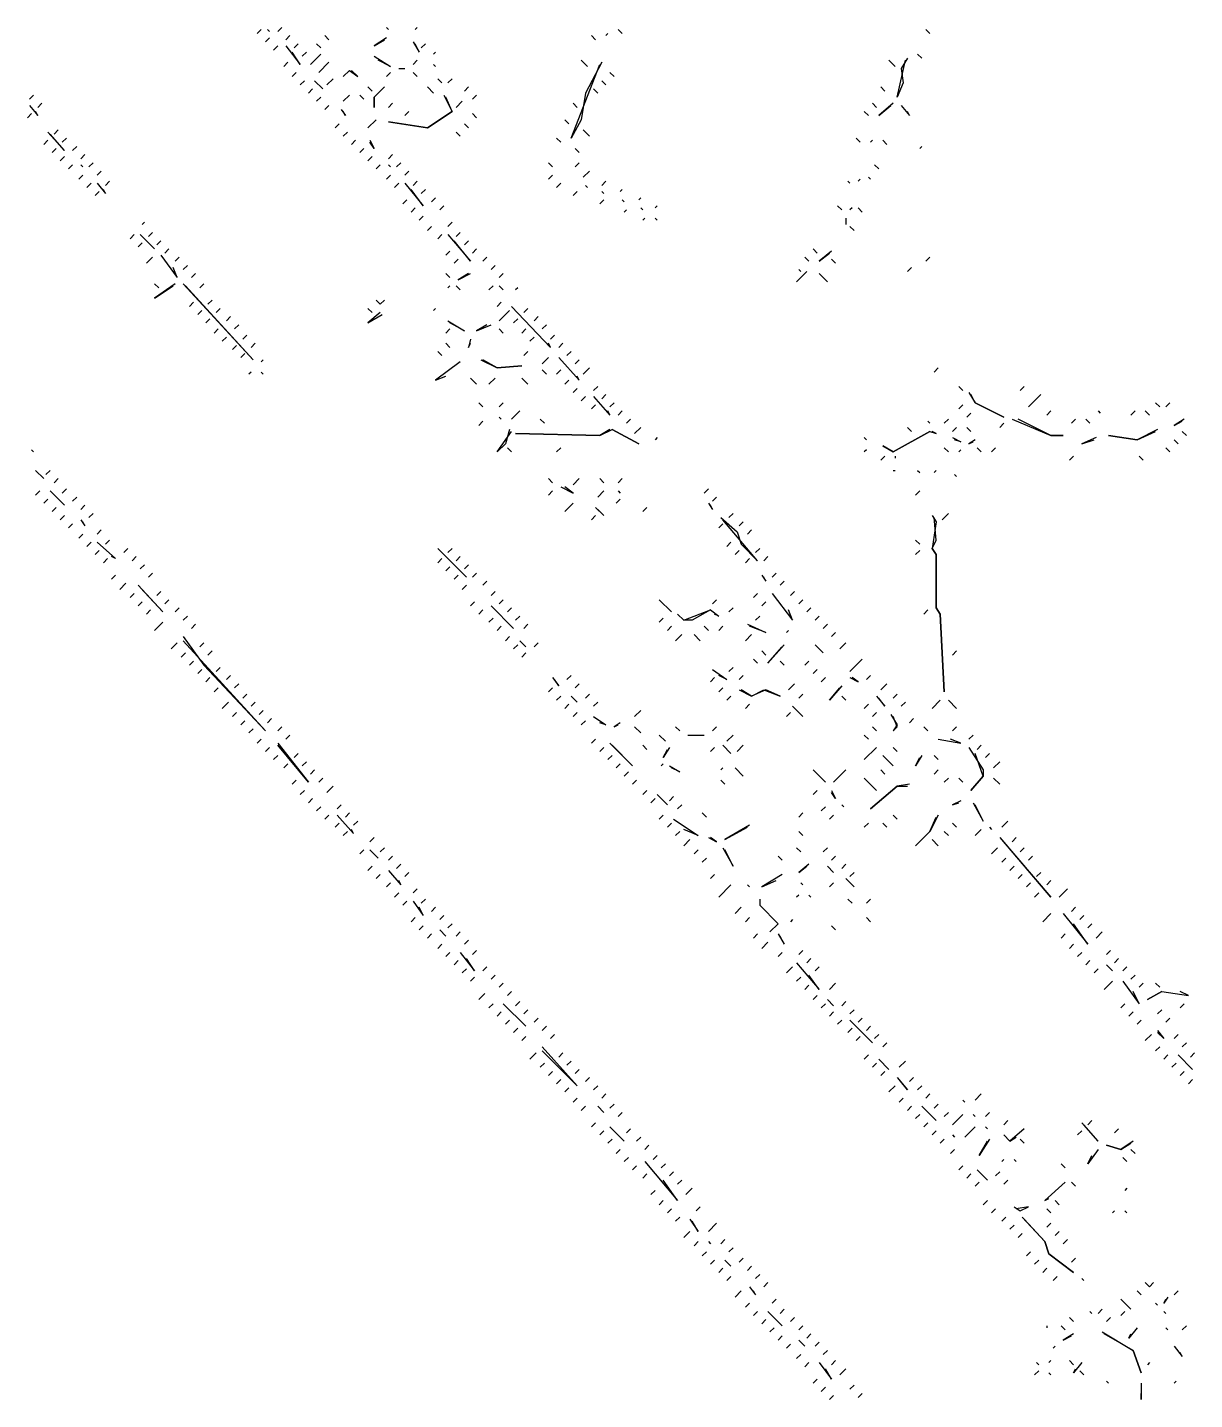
# Model space of a CAD drawing. Extents: x 1 to 2775, y -31 to 2075.
# Drawn here: x 1568.8 to 1663.7, y 915.5 to 1027 of the extents above; entities that cross this region are included whole.
import ezdxf

# ---------------------------------------------------------------- set-up
doc = ezdxf.new("R2010")
doc.units = 0
doc.layers.add('LINEWORK', color=4, linetype='CONTINUOUS')

msp = doc.modelspace()

# ---------------------------------------------------------------- linework, layer by layer
at = {"layer": 'LINEWORK'}
for points in [[(1589.5, 1027), (1589.1667, 1026.6667)], [(1598, 1027), (1598.1667, 1026.8333)], [(1600.5, 1027), (1600.3333, 1026.8333)], [(1587.8333, 1026.8333), (1587.5, 1026.5)], [(1588.5, 1026.1667), (1588.1667, 1025.8333)], [(1588.3333, 1026.8333), (1588.5, 1026.6667)], [(1590.1667, 1026.3333), (1589.8333, 1026)], [(1593, 1026.3333), (1593.3333, 1026)], [(1598, 1026.1667), (1597, 1025.5), (1597.8333, 1026)], [(1600.1667, 1025.8333), (1600.6667, 1025), (1600.3333, 1025.6667)], [(1614.6667, 1026.3333), (1615, 1026)], [(1616, 1026.5), (1615.8333, 1026.3333)], [(1616.8333, 1026.8333), (1617.1667, 1026.5)], [(1641.8333, 1026.8333), (1642.1667, 1026.5)], [(1589.1667, 1025.5), (1588.8333, 1025.1667)], [(1589.8333, 1025.5), (1591, 1024), (1590.3333, 1025)], [(1590.8333, 1025.6667), (1590.5, 1025.3333)], [(1591.5, 1025), (1591.1667, 1024.6667)], [(1592.6667, 1024.8333), (1591.8333, 1024)], [(1592.3333, 1025.6667), (1592.6667, 1025.3333)], [(1601.1667, 1025.6667), (1600.8333, 1025.3333)], [(1602, 1025), (1601.8333, 1024.8333)], [(1641.1667, 1024.8333), (1641.5, 1024.5)], [(1590, 1024.1667), (1589.6667, 1023.8333)], [(1593.3333, 1024.1667), (1592.5, 1023.3333)], [(1597, 1024.6667), (1598.3333, 1023.8333), (1597.3333, 1024.3333)], [(1599, 1023.6667), (1599.5, 1023.6667)], [(1600.5, 1024.3333), (1600.1667, 1024)], [(1601.8333, 1024), (1602, 1023.8333)], [(1615.5, 1024.1667), (1614.1667, 1021.6667), (1613.8333, 1019.5), (1613, 1018), (1615.3333, 1024)], [(1613.8333, 1024.3333), (1614.3333, 1023.8333)], [(1638.8333, 1024.3333), (1639.3333, 1023.8333)], [(1640.3333, 1024.5), (1639.8333, 1023.6667), (1640, 1022.5), (1639.5, 1021.3333), (1640.1667, 1024.3333)], [(1590.6667, 1023.3333), (1590.3333, 1023)], [(1591.3333, 1022.6667), (1591, 1022.3333)], [(1592.1667, 1022.6667), (1592.8333, 1022)], [(1593.6667, 1022.8333), (1593.1667, 1022.3333)], [(1595, 1023.5), (1594.5, 1023), (1595, 1023.5), (1595.6667, 1023), (1595.1667, 1023.5)], [(1598.3333, 1023.3333), (1598, 1023)], [(1600.1667, 1023.3333), (1600.5, 1023)], [(1602.1667, 1022.8333), (1602.5, 1022.5)], [(1603.3333, 1022.8333), (1603, 1022.5)], [(1615.5, 1022.6667), (1615.8333, 1022.3333)], [(1616.1667, 1023.3333), (1616.5, 1023)], [(1569.3333, 1021.5), (1569, 1021.1667)], [(1592, 1022), (1591.6667, 1021.6667)], [(1595, 1021.5), (1594.5, 1021)], [(1595.8333, 1021.5), (1596.1667, 1021.1667)], [(1596.5, 1022.1667), (1596.8333, 1021.8333)], [(1597.8333, 1022.1667), (1597, 1021.3333), (1597, 1020.5), (1597, 1021.3333)], [(1602.6667, 1021.5), (1603.3333, 1020.1667), (1601.3333, 1018.8333), (1598.1667, 1019.3333), (1601.3333, 1018.8333), (1603.3333, 1020.1667), (1602.8333, 1021.3333)], [(1601.3333, 1022.1667), (1601.8333, 1021.6667)], [(1604.6667, 1022.1667), (1604.3333, 1021.8333)], [(1605.3333, 1021.5), (1605, 1021.1667)], [(1614.8333, 1022), (1615.1667, 1021.6667)], [(1638.1667, 1022.1667), (1638.5, 1021.8333)], [(1569, 1020.6667), (1569.6667, 1019.8333), (1569.5, 1020.1667)], [(1570, 1020.8333), (1569.6667, 1020.5)], [(1592.6667, 1021.3333), (1592.3333, 1021)], [(1593.3333, 1020.6667), (1593, 1020.3333)], [(1594.3333, 1020.3333), (1594.6667, 1019.8333), (1594.5, 1020.1667)], [(1598.5, 1020.8333), (1598.1667, 1020.5)], [(1604.1667, 1021), (1603.6667, 1020.5)], [(1613.1667, 1020.8333), (1613.5, 1020.5)], [(1637.5, 1020.8333), (1637.8333, 1020.5)], [(1639.1667, 1020.8333), (1638, 1019.8333), (1639, 1020.6667)], [(1639.8333, 1020.6667), (1640.5, 1019.8333), (1640.3333, 1020.1667)], [(1569.1667, 1020), (1568.8333, 1019.6667)], [(1594.1667, 1019.1667), (1593.8333, 1018.8333)], [(1597.1667, 1019.5), (1596.5, 1018.8333)], [(1599.8333, 1020.1667), (1599.5, 1019.8333)], [(1604.3333, 1019.1667), (1604.6667, 1018.8333)], [(1605, 1020), (1605.3333, 1019.6667)], [(1612.5, 1019.5), (1612.8333, 1019.1667)], [(1636.8333, 1020.1667), (1637.1667, 1019.8333)], [(1570.5, 1018.5), (1571.8333, 1017), (1570.6667, 1018.3333)], [(1571.3333, 1018.6667), (1571, 1018.3333)], [(1572, 1018), (1571.6667, 1017.6667)], [(1594.8333, 1018.5), (1594.5, 1018.1667)], [(1603.6667, 1018.5), (1604, 1018.1667)], [(1611.8333, 1018), (1612.1667, 1017.6667)], [(1614, 1018.6667), (1614.5, 1018.1667)], [(1636.1667, 1018), (1636.5, 1017.6667)], [(1570.5, 1017.8333), (1570.1667, 1017.5)], [(1571.1667, 1017.1667), (1570.8333, 1016.8333)], [(1572.8333, 1017.3333), (1572.5, 1017)], [(1595.5, 1017.8333), (1595.1667, 1017.5)], [(1596.1667, 1017.1667), (1595.8333, 1016.8333)], [(1596.6667, 1017.8333), (1597, 1017.1667), (1596.6667, 1017.6667)], [(1613.3333, 1017.1667), (1613.6667, 1016.8333)], [(1637.5, 1017.8333), (1637.3333, 1017.6667)], [(1638.3333, 1017.8333), (1638.6667, 1017.5)], [(1641.5, 1017.3333), (1641.3333, 1017.1667)], [(1571.8333, 1016.5), (1571.5, 1016.1667)], [(1572.5, 1015.8333), (1572.1667, 1015.5)], [(1573.5, 1016.6667), (1573.1667, 1016.3333)], [(1573.1667, 1015.8333), (1573.3333, 1015.6667)], [(1574.1667, 1016), (1573.8333, 1015.6667)], [(1596.8333, 1016.5), (1596.5, 1016.1667)], [(1597.5, 1015.8333), (1597.1667, 1015.5)], [(1598.5, 1016.6667), (1598.1667, 1016.3333)], [(1598.1667, 1015.8333), (1598.3333, 1015.6667)], [(1599.1667, 1016), (1598.8333, 1015.6667)], [(1611.1667, 1016), (1611.5, 1015.6667)], [(1613.6667, 1016), (1613.3333, 1015.6667)], [(1637.6667, 1015.8333), (1638, 1015.5)], [(1573.3333, 1015), (1573, 1014.6667)], [(1574.8333, 1015.3333), (1574.5, 1015)], [(1598.3333, 1015), (1598, 1014.6667)], [(1599.8333, 1015.3333), (1599.5, 1015)], [(1611.5, 1015), (1611.1667, 1014.6667)], [(1614.5, 1015.3333), (1614, 1014.8333)], [(1636.5, 1014.6667), (1636.3333, 1014.5)], [(1637.1667, 1014.8333), (1637.3333, 1014.6667)], [(1574, 1014.3333), (1573.6667, 1014)], [(1574.6667, 1013.6667), (1574.3333, 1013.3333)], [(1574.5, 1014.3333), (1575.1667, 1013.5), (1575, 1013.8333)], [(1575.5, 1014.5), (1575.1667, 1014.1667)], [(1599, 1014.3333), (1598.6667, 1014)], [(1599.5, 1014.3333), (1601, 1012.5), (1600, 1013.8333)], [(1600.5, 1014.5), (1600.1667, 1014.1667)], [(1601.1667, 1013.8333), (1600.8333, 1013.5)], [(1612.1667, 1014.3333), (1611.8333, 1014)], [(1613.5, 1013.6667), (1613.1667, 1013.3333)], [(1614.1667, 1014.1667), (1614.3333, 1014)], [(1615.8333, 1014.5), (1615.5, 1014.1667)], [(1615.5, 1013.6667), (1615.6667, 1013.5)], [(1617.1667, 1013.8333), (1617, 1013.6667)], [(1635.5, 1014.5), (1635.6667, 1014.3333)], [(1599.6667, 1013), (1599.3333, 1012.6667)], [(1602, 1013.1667), (1601.6667, 1012.8333)], [(1602.6667, 1012.5), (1602.3333, 1012.1667)], [(1615.6667, 1013), (1615.3333, 1012.6667)], [(1617.1667, 1013), (1617.3333, 1012.8333)], [(1618.6667, 1013.1667), (1618.5, 1013)], [(1620, 1012.5), (1619.8333, 1012.3333)], [(1634.6667, 1012.5), (1635, 1012.1667)], [(1600.3333, 1012.3333), (1600, 1012)], [(1601, 1011.6667), (1600.6667, 1011.3333)], [(1617.5, 1012.1667), (1617.3333, 1012)], [(1618.6667, 1012.3333), (1618.8333, 1012.1667)], [(1619, 1011.5), (1618.8333, 1011.3333)], [(1619.8333, 1011.5), (1620, 1011.3333)], [(1635.3333, 1011.5), (1635.3333, 1011)], [(1635.8333, 1012.3333), (1635.6667, 1012.1667)], [(1636.3333, 1012.3333), (1636.6667, 1012)], [(1578.3333, 1011.1667), (1578.1667, 1011)], [(1579, 1010.3333), (1578.6667, 1010)], [(1601.6667, 1010.8333), (1601.3333, 1010.5)], [(1603.3333, 1011.1667), (1603, 1010.8333)], [(1604, 1010.3333), (1603.6667, 1010)], [(1635.6667, 1010.8333), (1636, 1010.5)], [(1577.5, 1010.1667), (1577.1667, 1009.8333)], [(1578.1667, 1009.5), (1577.8333, 1009.1667)], [(1578, 1010.1667), (1579.1667, 1009)], [(1579.6667, 1009.6667), (1579.3333, 1009.3333)], [(1602.5, 1010.1667), (1602.1667, 1009.8333)], [(1603, 1010.1667), (1604.8333, 1008), (1603.5, 1009.6667)], [(1604.6667, 1009.6667), (1604.3333, 1009.3333)], [(1579, 1008.3333), (1578.5, 1007.8333)], [(1579.6667, 1008.5), (1581, 1006.6667), (1580.6667, 1007.5)], [(1580.3333, 1009), (1580, 1008.6667)], [(1581.1667, 1008.3333), (1580.8333, 1008)], [(1603.1667, 1008.8333), (1602.8333, 1008.5)], [(1603.8333, 1008.1667), (1603.5, 1007.8333)], [(1605.3333, 1009), (1605, 1008.6667)], [(1606.1667, 1008.3333), (1605.8333, 1008)], [(1632, 1008.3333), (1632.3333, 1008)], [(1632.6667, 1009), (1633, 1008.6667)], [(1634.1667, 1008.8333), (1633.1667, 1008), (1634, 1008.6667)], [(1634.1667, 1008.1667), (1634.5, 1007.8333)], [(1642.1667, 1008.3333), (1641.8333, 1008)], [(1581.8333, 1007.6667), (1581.5, 1007.3333)], [(1582.5, 1007), (1582.1667, 1006.6667)], [(1602.8333, 1007), (1603.1667, 1006.6667)], [(1604.6667, 1007), (1603.8333, 1006.5), (1604.8333, 1007)], [(1606.8333, 1007.6667), (1606.5, 1007.3333)], [(1607.5, 1007), (1607.1667, 1006.6667)], [(1632.1667, 1007.1667), (1631.3333, 1006.3333)], [(1631.5, 1007.3333), (1631.6667, 1007.1667)], [(1633.1667, 1007), (1633.8333, 1006.3333)], [(1640.6667, 1007.5), (1640.3333, 1007.1667)], [(1580.8333, 1006.1667), (1579.1667, 1005), (1580.6667, 1006)], [(1579.1667, 1006.1667), (1579.5, 1005.8333)], [(1581.5, 1006.1667), (1587.1667, 1000), (1581.6667, 1006)], [(1583.1667, 1006.1667), (1582.8333, 1005.8333)], [(1603.1667, 1006), (1603, 1005.8333)], [(1603.6667, 1006), (1604, 1005.6667)], [(1606.6667, 1006), (1606.3333, 1005.6667)], [(1607.1667, 1006), (1607.5, 1005.6667)], [(1608.6667, 1005.8333), (1608.5, 1005.6667)], [(1582.3333, 1004.6667), (1582, 1004.3333)], [(1583.8333, 1004.8333), (1583.5, 1004.5)], [(1597.1667, 1004.8333), (1597.5, 1004.5), (1597.8333, 1004.8333), (1597.5, 1004.5)], [(1607.3333, 1004.6667), (1607, 1004.3333)], [(1583, 1004), (1582.6667, 1003.6667)], [(1584.5, 1004.1667), (1584.1667, 1003.8333)], [(1585.3333, 1003.5), (1585, 1003.1667)], [(1596.5, 1004.1667), (1596.8333, 1003.8333)], [(1597.5, 1003.8333), (1596.5, 1003), (1597.6667, 1003.6667)], [(1602, 1004.1667), (1601.8333, 1004)], [(1608, 1004), (1607.1667, 1003.1667)], [(1608.1667, 1004.3333), (1611.3333, 1001), (1611.1667, 1001.3333)], [(1609.5, 1004.1667), (1609.1667, 1003.8333)], [(1610.3333, 1003.5), (1610, 1003.1667)], [(1583.6667, 1003.3333), (1583.3333, 1003)], [(1584.3333, 1002.5), (1584, 1002.1667)], [(1586, 1002.8333), (1585.6667, 1002.5)], [(1603.1667, 1002.5), (1602.8333, 1002.1667)], [(1603, 1003.1667), (1604.3333, 1002.3333), (1603.1667, 1003)], [(1606.1667, 1002.8333), (1605.3333, 1002.3333), (1606.5, 1002.8333)], [(1607.1667, 1002.5), (1607.5, 1002.1667)], [(1608.6667, 1003.3333), (1608.3333, 1003)], [(1609.3333, 1002.5), (1609, 1002.1667)], [(1611, 1002.8333), (1610.6667, 1002.5)], [(1585, 1001.8333), (1584.6667, 1001.5)], [(1586.6667, 1002), (1586.3333, 1001.6667)], [(1587.3333, 1001.3333), (1587, 1001)], [(1602.8333, 1001.3333), (1603.1667, 1001)], [(1604.8333, 1001.6667), (1604.6667, 1001), (1604.8333, 1001.3333)], [(1610, 1001.8333), (1609.6667, 1001.5)], [(1611.6667, 1002), (1611.3333, 1001.6667)], [(1612.3333, 1001.3333), (1612, 1001)], [(1585.8333, 1001.1667), (1585.5, 1000.8333)], [(1586.5, 1000.5), (1586.1667, 1000.1667)], [(1602.1667, 1000.6667), (1602.5, 1000.3333)], [(1609.5, 1000.6667), (1609.1667, 1000.3333)], [(1611.1667, 1000.1667), (1610.6667, 999.6667)], [(1612, 1000.1667), (1613.6667, 998.3333), (1613.5, 998.6667)], [(1613, 1000.6667), (1612.6667, 1000.3333)], [(1588, 1000), (1587.8333, 999.8333)], [(1604, 999.8333), (1602, 998.3333), (1602.8333, 998.6667)], [(1605.6667, 1000), (1607, 999.3333), (1609, 999.5), (1607, 999.3333), (1605.8333, 1000)], [(1610.6667, 999.1667), (1611, 998.8333)], [(1612.1667, 999.1667), (1611.8333, 998.8333)], [(1613.6667, 1000), (1613.3333, 999.6667)], [(1614.5, 999.3333), (1614, 998.8333)], [(1642.8333, 999.3333), (1642.5, 999)], [(1587, 999), (1586.8333, 998.8333)], [(1587.8333, 999), (1588, 998.8333)], [(1604.8333, 998.5), (1605.3333, 998)], [(1606.8333, 998.5), (1606.3333, 998)], [(1609, 998.5), (1609.5, 998)], [(1612.8333, 998.3333), (1612.5, 998)], [(1613.5, 997.6667), (1613.1667, 997.3333)], [(1614.1667, 997), (1613.8333, 996.6667)], [(1615.1667, 997.8333), (1614.8333, 997.5)], [(1614.8333, 997), (1616.1667, 995.5), (1616, 995.8333)], [(1615.8333, 997.1667), (1615.5, 996.8333)], [(1644.5, 997.8333), (1644.8333, 997.5)], [(1645.3333, 997.3333), (1645.8333, 996.5), (1648.1667, 995.3333), (1645.8333, 996.5), (1645.5, 997.1667)], [(1649.8333, 997.8333), (1649.5, 997.5)], [(1651.1667, 997.1667), (1650.1667, 996.1667)], [(1605.5, 996.5), (1605.8333, 996.1667)], [(1607.5, 996.5), (1607.1667, 996.1667)], [(1608.8333, 995.8333), (1608.1667, 995.1667)], [(1615, 996.3333), (1614.6667, 996)], [(1616.5, 996.5), (1616.1667, 996.1667)], [(1617.1667, 995.8333), (1616.8333, 995.5)], [(1644.8333, 996.3333), (1644.5, 996)], [(1652, 995.8333), (1651.6667, 995.5)], [(1655.8333, 995.8333), (1656, 995.6667)], [(1658.8333, 995.8333), (1658.5, 995.5)], [(1659.6667, 995.8333), (1660, 995.5)], [(1660.5, 996.5), (1660.8333, 996.1667)], [(1661.6667, 996.5), (1661.3333, 996.1667)], [(1605.8333, 995), (1605.5, 994.6667)], [(1607.1667, 995.3333), (1607.3333, 995.1667)], [(1610.5, 995.1667), (1610.8333, 994.8333)], [(1617.8333, 995.1667), (1617.5, 994.8333)], [(1642, 995), (1642.1667, 994.8333)], [(1643.6667, 995.1667), (1643.3333, 994.8333)], [(1645.5, 995.6667), (1645.1667, 995.3333)], [(1648.1667, 994.8333), (1647.8333, 994.5)], [(1648.8333, 995.1667), (1652, 993.8333), (1653, 993.8333), (1652, 993.8333), (1649.3333, 995.1667)], [(1654, 995.1667), (1653.6667, 994.8333)], [(1654.8333, 995.1667), (1655.1667, 994.8333)], [(1662.8333, 995.1667), (1662, 994.6667), (1662.6667, 995)], [(1608, 994.3333), (1607.6667, 993.1667), (1607, 992.5), (1608.1667, 994.1667)], [(1616.1667, 994.3333), (1615.3333, 993.8333), (1608.5, 994), (1615.3333, 993.8333), (1616.3333, 994.3333), (1618.5, 993.1667), (1616.3333, 994.3333)], [(1618.6667, 994.5), (1618.1667, 994)], [(1620, 993.6667), (1619.8333, 993.5)], [(1636.8333, 993.6667), (1637, 993.5)], [(1642.1667, 994.1667), (1639.1667, 992.5), (1638.3333, 993), (1639.1667, 992.5), (1642.1667, 994.1667), (1642.6667, 994), (1642.3333, 994.1667)], [(1640.3333, 994.5), (1640.6667, 994.1667)], [(1644.3333, 994.5), (1644, 994.1667)], [(1644, 993.6667), (1644.6667, 993.3333), (1644.1667, 993.5)], [(1645.1667, 994.5), (1645.5, 994.1667)], [(1645.8333, 993.5), (1645.3333, 993.1667), (1645.6667, 993.3333)], [(1655.6667, 993.6667), (1654.5, 993.1667), (1655.5, 993.5)], [(1660.6667, 994.3333), (1659, 993.5), (1656.6667, 993.8333), (1659, 993.5), (1660.5, 994.1667)], [(1662, 993.5), (1662.3333, 993.1667)], [(1662.6667, 994.1667), (1663, 993.8333)], [(1569.1667, 992.6667), (1569.3333, 992.5)], [(1607.8333, 992.8333), (1608.1667, 992.5)], [(1612.1667, 992.8333), (1611.8333, 992.5)], [(1637, 992.6667), (1636.8333, 992.5)], [(1643.3333, 992.8333), (1643.6667, 992.5)], [(1644.6667, 992.6667), (1644.5, 992.5)], [(1646, 992.8333), (1646.3333, 992.5)], [(1647.5, 992.8333), (1647.1667, 992.5)], [(1661.3333, 992.8333), (1661.6667, 992.5)], [(1638.5, 992.1667), (1638.1667, 991.8333)], [(1639.3333, 992.1667), (1639.3333, 992)], [(1653.8333, 992.1667), (1653.5, 991.8333)], [(1659.1667, 992.1667), (1659.5, 991.8333)], [(1569.5, 991), (1570.1667, 990.3333)], [(1570.6667, 991), (1570.3333, 990.6667)], [(1571.3333, 990.3333), (1571, 990)], [(1611.1667, 990.3333), (1611.5, 990)], [(1613.6667, 990.3333), (1613.1667, 989.8333)], [(1615.3333, 990.3333), (1615.6667, 990)], [(1617.1667, 990.3333), (1616.8333, 990)], [(1639.1667, 991), (1639.3333, 991)], [(1641.1667, 991), (1641.3333, 990.8333)], [(1642.6667, 991), (1642.5, 990.8333)], [(1644.1667, 990.6667), (1644.3333, 990.5)], [(1569.8333, 989.3333), (1569.5, 989)], [(1570.6667, 989.3333), (1571.8333, 988.1667)], [(1572, 989.5), (1571.6667, 989.1667)], [(1611.5, 989.3333), (1611.1667, 989)], [(1612.1667, 989.6667), (1613.1667, 989.1667), (1612.5, 989.6667)], [(1615.6667, 989.3333), (1615.1667, 988.8333)], [(1616.8333, 989.3333), (1617, 989.1667)], [(1624.1667, 989.5), (1623.8333, 989.1667)], [(1641.3333, 989.3333), (1641, 989)], [(1570.5, 988.6667), (1570.1667, 988.3333)], [(1571.1667, 988), (1570.8333, 987.6667)], [(1572.8333, 988.8333), (1572.5, 988.5)], [(1573.5, 988.1667), (1573.1667, 987.8333)], [(1613.1667, 988.3333), (1612.5, 987.6667)], [(1615, 988), (1615.6667, 987.3333), (1615.1667, 987.8333)], [(1617, 988.6667), (1616.6667, 988.3333)], [(1619.1667, 988), (1618.8333, 987.6667)], [(1624.1667, 988.3333), (1624.5, 987.8333), (1624.3333, 988.1667)], [(1624.8333, 988.8333), (1624.5, 988.5)], [(1571.8333, 987.3333), (1571.5, 987)], [(1573.1667, 987), (1573.5, 986.5), (1573.3333, 986.8333)], [(1574.1667, 987.5), (1573.8333, 987.1667)], [(1615, 987.3333), (1614.6667, 987)], [(1625.1667, 987.1667), (1626.5, 986), (1626.8333, 985), (1628.1667, 983.6667), (1625.3333, 987)], [(1626.1667, 987.5), (1625.8333, 987.1667)], [(1627, 986.8333), (1626.6667, 986.5)], [(1642.3333, 987.3333), (1642.6667, 986.8333), (1642.3333, 984.6667), (1642.6667, 984.1667), (1642.6667, 979.8333), (1643, 979.3333), (1643.3333, 973), (1643, 979.3333), (1642.6667, 979.8333), (1642.6667, 984.1667), (1642.3333, 984.6667), (1642.6667, 985.3333), (1642.5, 987.1667)], [(1643.6667, 987.5), (1643.1667, 987)], [(1572.5, 986.6667), (1572.1667, 986.3333)], [(1573.3333, 985.8333), (1573, 985.5)], [(1574.8333, 986.1667), (1574.5, 985.8333)], [(1625.3333, 986.6667), (1625, 986.3333)], [(1627.6667, 986.1667), (1627.3333, 985.8333)], [(1574, 985.1667), (1573.6667, 984.8333)], [(1574.5, 985.1667), (1576, 983.8333), (1575.6667, 984)], [(1575.5, 985.3333), (1575.1667, 985)], [(1577, 984.6667), (1576.6667, 984.3333)], [(1602.1667, 984.6667), (1604.5, 982.3333)], [(1603.3333, 984.6667), (1603, 984.3333)], [(1626, 985.1667), (1625.6667, 984.8333)], [(1628.3333, 984.6667), (1628, 984.3333)], [(1641, 985.3333), (1641.3333, 985)], [(1574.6667, 984.5), (1574.3333, 984.1667)], [(1575.3333, 983.8333), (1575, 983.5)], [(1577.6667, 984), (1577.3333, 983.6667)], [(1602.5, 983.8333), (1602.1667, 983.5)], [(1604, 984), (1603.6667, 983.6667)], [(1626.6667, 984.5), (1626.3333, 984.1667)], [(1627.5, 983.8333), (1627.1667, 983.5)], [(1629, 984), (1628.6667, 983.6667)], [(1641.3333, 984.5), (1641, 984.1667)], [(1576, 982.5), (1575.6667, 982.1667)], [(1578.3333, 983.3333), (1578, 983)], [(1579, 982.6667), (1578.6667, 982.3333)], [(1603.1667, 983.1667), (1602.8333, 982.8333)], [(1603.8333, 982.5), (1603.5, 982.1667)], [(1604.6667, 983.3333), (1604.3333, 983)], [(1605.3333, 982.6667), (1605, 982.3333)], [(1628.5, 982.5), (1628.8333, 982), (1628.6667, 982.3333)], [(1629.6667, 982.6667), (1629.3333, 982.3333)], [(1576.8333, 981.8333), (1576.3333, 981.3333)], [(1577.8333, 981.6667), (1579.8333, 979.5), (1578, 981.5)], [(1604.5, 981.6667), (1604.1667, 981.3333)], [(1606.1667, 982), (1605.8333, 981.6667)], [(1630.3333, 982), (1630, 981.6667)], [(1577.5, 981), (1577.1667, 980.6667)], [(1578.1667, 980.3333), (1577.8333, 980)], [(1579.6667, 981.1667), (1579.3333, 980.8333)], [(1580.3333, 980.5), (1580, 980.1667)], [(1605.1667, 980.3333), (1604.8333, 980)], [(1606.8333, 981.1667), (1606.5, 980.8333)], [(1607.5, 980.5), (1607.1667, 980.1667)], [(1620.1667, 980.5), (1621.1667, 979.5)], [(1624.8333, 980.5), (1624.5, 980.1667)], [(1628.1667, 981), (1627.8333, 980.6667)], [(1628.8333, 980.3333), (1628.5, 980)], [(1629.3333, 981), (1631, 978.8333), (1630.6667, 979.6667)], [(1631.1667, 981.1667), (1630.8333, 980.8333)], [(1631.8333, 980.5), (1631.5, 980.1667)], [(1578.8333, 979.6667), (1578.5, 979.3333)], [(1581.1667, 979.8333), (1580.8333, 979.5)], [(1581.8333, 979.1667), (1581.5, 978.8333)], [(1605.8333, 979.6667), (1605.5, 979.3333)], [(1606.6667, 979), (1606.3333, 978.6667)], [(1606.5, 980), (1608.3333, 978.1667)], [(1608.1667, 979.8333), (1607.8333, 979.5)], [(1608.8333, 979.1667), (1608.5, 978.8333)], [(1620.5, 979), (1620.1667, 978.6667)], [(1624.3333, 979.6667), (1622.8333, 978.8333), (1622.1667, 978.8333), (1621.6667, 979.3333), (1622.1667, 978.8333), (1624.3333, 979.6667), (1625, 979.1667), (1624.6667, 979.3333)], [(1626.1667, 979.8333), (1625.8333, 979.5)], [(1628.3333, 979.1667), (1628, 978.8333)], [(1632.5, 979.8333), (1632.1667, 979.5)], [(1633.1667, 979.1667), (1632.8333, 978.8333)], [(1642, 979.6667), (1641.6667, 979.3333)], [(1579.8333, 978.6667), (1579.1667, 978)], [(1582.5, 978.5), (1582.1667, 978.1667)], [(1607.3333, 978.3333), (1607, 978)], [(1609.5, 978.5), (1609.1667, 978.1667)], [(1621.1667, 978.3333), (1620.8333, 978)], [(1623.8333, 978.3333), (1624.1667, 978)], [(1625.3333, 978.3333), (1625, 978)], [(1627.3333, 978.5), (1628.8333, 977.8333), (1627.5, 978.3333)], [(1630.6667, 978), (1630.5, 977.8333)], [(1633.8333, 978.5), (1633.5, 978.1667)], [(1581, 977), (1580.5, 976.5)], [(1581.5, 977.5), (1583.1667, 975.1667), (1588.1667, 969.8333), (1581.5, 977.1667)], [(1583.1667, 977), (1582.8333, 976.6667)], [(1608, 977.5), (1607.6667, 977.1667)], [(1608.6667, 976.8333), (1608.3333, 976.5)], [(1608.8333, 977.1667), (1609.3333, 976.6667)], [(1610.3333, 977), (1610, 976.6667)], [(1622, 977.6667), (1621.5, 977.1667)], [(1623, 977.6667), (1623.5, 977.1667)], [(1627.6667, 977.6667), (1627.1667, 977.1667)], [(1630.3333, 976.8333), (1629, 975.3333), (1630.1667, 976.6667)], [(1632.8333, 976.8333), (1633.5, 976.1667)], [(1634.5, 977.8333), (1634.1667, 977.5)], [(1635.3333, 977), (1634.8333, 976.5)], [(1581.6667, 976.1667), (1581.3333, 975.8333)], [(1583.8333, 976.3333), (1583.5, 976)], [(1609.3333, 976.1667), (1609, 975.8333)], [(1627.8333, 975.6667), (1628.1667, 975.3333)], [(1628.5, 976.3333), (1628.8333, 976)], [(1636.6667, 975.6667), (1635.6667, 974.6667)], [(1644.3333, 976.3333), (1644, 976)], [(1582.3333, 975.5), (1582, 975.1667)], [(1583, 974.8333), (1582.6667, 974.5)], [(1584.5, 975), (1584.1667, 974.6667)], [(1624.5, 974.8333), (1625.6667, 974), (1625, 974.3333)], [(1626.1667, 975), (1625.8333, 974.6667)], [(1630, 975.5), (1630.3333, 975.1667)], [(1632.3333, 975.5), (1632, 975.1667)], [(1633, 974.8333), (1632.6667, 974.5)], [(1583.6667, 974.1667), (1583.3333, 973.8333)], [(1585.3333, 974.3333), (1585, 974)], [(1586, 973.6667), (1585.6667, 973.3333)], [(1611.5, 974.1667), (1612, 973.5), (1611.6667, 974)], [(1613, 974.3333), (1612.6667, 974)], [(1613.6667, 973.6667), (1613.3333, 973.3333)], [(1624.6667, 974.1667), (1624.3333, 973.8333)], [(1627, 974.3333), (1626.6667, 974)], [(1631.1667, 973.6667), (1630.6667, 973.1667)], [(1633.6667, 974.1667), (1633.3333, 973.8333)], [(1635, 973.5), (1634, 972.3333), (1634.8333, 973.3333)], [(1635.6667, 974.1667), (1636.3333, 973.8333), (1635.8333, 974.1667)], [(1637.3333, 974.3333), (1637, 974)], [(1638.6667, 973.6667), (1638.1667, 973.1667)], [(1584.3333, 973.3333), (1584, 973)], [(1586.6667, 972.8333), (1586.3333, 972.5)], [(1611.5, 973.3333), (1611.1667, 973)], [(1612.1667, 972.6667), (1611.8333, 972.3333)], [(1613, 972.6667), (1613.5, 972.1667)], [(1614.5, 972.8333), (1614.1667, 972.5)], [(1625.3333, 973.3333), (1625, 973)], [(1626, 972.6667), (1625.6667, 972.3333)], [(1626.6667, 973.1667), (1627.6667, 972.6667), (1628.6667, 973.1667), (1630, 972.6667), (1628.8333, 973.1667), (1627.6667, 972.6667), (1626.8333, 973.1667)], [(1631.8333, 972.8333), (1631.5, 972.5)], [(1635, 972.6667), (1635.3333, 972.3333)], [(1637.8333, 972.6667), (1638.5, 971.8333), (1638, 972.5)], [(1639.5, 972.8333), (1639.1667, 972.5)], [(1643, 972.3333), (1642.3333, 971.6667)], [(1643.6667, 972.3333), (1644.3333, 971.6667)], [(1585.1667, 972.1667), (1584.6667, 971.6667)], [(1585.8333, 971.3333), (1585.5, 971)], [(1587.3333, 972.1667), (1587, 971.8333)], [(1588, 971.5), (1587.6667, 971.1667)], [(1612.8333, 972), (1612.5, 971.6667)], [(1613.5, 971.3333), (1613.1667, 971)], [(1615.1667, 972.1667), (1614.8333, 971.8333)], [(1618.6667, 971.5), (1618.1667, 971)], [(1627.5, 972), (1627.1667, 971.6667)], [(1630.8333, 971.3333), (1630.5, 971)], [(1631, 971.8333), (1631.8333, 971)], [(1637.1667, 972), (1636.8333, 971.6667)], [(1637.8333, 971.3333), (1637.5, 971)], [(1639, 971.1667), (1639.5, 970.3333), (1639.1667, 969.8333), (1639.5, 970.1667), (1639.1667, 971)], [(1640.1667, 972.1667), (1639.8333, 971.8333)], [(1586.5, 970.6667), (1586.1667, 970.3333)], [(1588.6667, 970.8333), (1588.3333, 970.5)], [(1589.5, 970.1667), (1589.1667, 969.8333)], [(1614.1667, 970.6667), (1613.8333, 970.3333)], [(1614.8333, 971), (1615.8333, 970.3333), (1615.3333, 970.5)], [(1617, 970.5), (1616.5, 970.1667), (1616.8333, 970.3333)], [(1618.1667, 970.1667), (1618.6667, 969.6667)], [(1621.5, 970.1667), (1621.8333, 969.8333)], [(1624.8333, 970.1667), (1624.5, 969.8333)], [(1637.5, 970.1667), (1637.8333, 969.8333)], [(1640.8333, 970.8333), (1640.5, 970.5)], [(1641.6667, 970.1667), (1642, 969.8333)], [(1644.3333, 970.1667), (1644, 969.8333)], [(1587.1667, 970), (1586.8333, 969.6667)], [(1587.8333, 969.1667), (1587.5, 968.8333)], [(1590.1667, 969.5), (1589.8333, 969.1667)], [(1615, 969.1667), (1614.6667, 968.8333)], [(1620.1667, 969.5), (1620.6667, 969)], [(1622.5, 969.5), (1623.8333, 969.5)], [(1626.1667, 969.5), (1625.6667, 969)], [(1636.8333, 969.5), (1637.1667, 969.1667)], [(1642.8333, 969.1667), (1644.6667, 968.8333), (1643.8333, 969.1667)], [(1645.6667, 969.5), (1645.3333, 969.1667)], [(1588.5, 968.5), (1588.1667, 968.1667)], [(1589.1667, 967.8333), (1588.8333, 967.5)], [(1589.1667, 968.8333), (1591.6667, 965.6667), (1589.1667, 968.6667)], [(1590.8333, 968), (1590.5, 967.6667)], [(1615.6667, 968.5), (1615.3333, 968.1667)], [(1616.3333, 967.8333), (1616, 967.5)], [(1616.1667, 968.8333), (1618, 967), (1616.3333, 968.6667)], [(1618.8333, 968.6667), (1619.1667, 968.3333)], [(1621, 968.5), (1620.5, 967.6667), (1620.8333, 968.3333)], [(1624.6667, 968.5), (1624.3333, 968.1667)], [(1625.3333, 968.6667), (1626, 968)], [(1627, 968.6667), (1626.5, 968.1667)], [(1637.8333, 968.5), (1636.8333, 967.5)], [(1638.3333, 967.8333), (1639.1667, 967)], [(1639.1667, 968.5), (1639.5, 968.1667)], [(1641.5, 967.8333), (1641, 967), (1641.3333, 967.6667)], [(1642.5, 967.8333), (1642.8333, 967.5)], [(1645.3333, 968.5), (1646.5, 966.6667), (1646.5, 966.1667), (1645.5, 965), (1646.5, 966.1667), (1645.8333, 968)], [(1646.3333, 968.6667), (1646, 968.3333)], [(1647, 968), (1646.6667, 967.6667)], [(1590, 967.1667), (1589.6667, 966.8333)], [(1591.5, 967.3333), (1591.1667, 967)], [(1617, 967.1667), (1616.6667, 966.8333)], [(1620.5, 967.1667), (1620.3333, 967)], [(1621, 967), (1621.8333, 966.5), (1621.1667, 966.8333)], [(1625.3333, 966.8333), (1625.1667, 966.6667)], [(1626.3333, 966.8333), (1627, 966.1667)], [(1647.8333, 967.3333), (1647.3333, 966.8333)], [(1590.6667, 965.8333), (1590.3333, 965.5)], [(1592.1667, 966.6667), (1591.8333, 966.3333)], [(1592.8333, 966), (1592.5, 965.6667)], [(1617.6667, 966.5), (1617.3333, 966.1667)], [(1618.3333, 965.8333), (1618, 965.5)], [(1625.1667, 965.8333), (1625.5, 965.5)], [(1632.6667, 966.6667), (1633.6667, 965.6667)], [(1635.3333, 966.6667), (1634.3333, 965.6667)], [(1636.8333, 966), (1637.8333, 965)], [(1638.1667, 966.6667), (1638.5, 966.3333)], [(1642.8333, 966.6667), (1642.5, 966.3333)], [(1643.6667, 966), (1643.3333, 965.6667)], [(1644.5, 966), (1644.8333, 965.6667)], [(1647.3333, 966), (1647.8333, 965.5)], [(1591.3333, 965), (1591, 964.6667)], [(1593.6667, 965.3333), (1593.1667, 964.8333)], [(1619.1667, 965), (1618.8333, 964.6667)], [(1620, 964.6667), (1620.8333, 963.8333)], [(1621.3333, 964.5), (1621, 964.1667)], [(1633, 965), (1632.6667, 964.6667)], [(1634.1667, 965), (1634.5, 964.3333), (1634.1667, 964.8333)], [(1640.5, 965.5), (1639.5, 965.3333), (1637.3333, 963.5), (1639.5, 965.3333), (1640.3333, 965.3333)], [(1592, 964.3333), (1591.6667, 964)], [(1592.6667, 963.6667), (1592.3333, 963.3333)], [(1594.3333, 963.8333), (1594, 963.5)], [(1619.8333, 964.3333), (1619.5, 964)], [(1622, 963.8333), (1621.6667, 963.5)], [(1633.6667, 963.6667), (1633.3333, 963.3333)], [(1635, 963.8333), (1635.1667, 963.6667)], [(1644.6667, 964.1667), (1644, 963.8333), (1644.5, 964)], [(1645.6667, 964), (1646.5, 962.5), (1645.8333, 963.8333)], [(1593.3333, 963), (1593, 962.6667)], [(1594.1667, 962.3333), (1593.8333, 962)], [(1594, 963), (1595.3333, 961.5), (1595.1667, 961.8333)], [(1595, 963.1667), (1594.6667, 962.8333)], [(1595.6667, 962.5), (1595.3333, 962.1667)], [(1620.5, 963), (1620.1667, 962.6667)], [(1621.1667, 962.3333), (1620.8333, 962)], [(1621.3333, 962.6667), (1623.3333, 961.3333), (1622.1667, 961.8333)], [(1623.6667, 963.1667), (1624, 962.8333)], [(1631.8333, 963.1667), (1631.5, 962.8333)], [(1634.3333, 963), (1634, 962.6667)], [(1637.1667, 962.3333), (1636.8333, 962)], [(1638.3333, 962.3333), (1638.6667, 962)], [(1639.1667, 963), (1639.5, 962.6667)], [(1642.8333, 963), (1642.1667, 961.6667), (1641, 960.5), (1642.1667, 961.6667), (1642.6667, 962.8333)], [(1644, 962.3333), (1644.3333, 962)], [(1648.5, 962.5), (1648, 962)], [(1594.8333, 961.6667), (1594.5, 961.3333)], [(1597, 961.1667), (1596.6667, 960.8333)], [(1621.8333, 961.6667), (1621.5, 961.3333)], [(1624.1667, 961.1667), (1624.8333, 960.8333), (1624.3333, 961.1667)], [(1627.5, 962.1667), (1625.5, 961), (1627.3333, 962)], [(1631.5, 961.6667), (1631.8333, 961.3333)], [(1643.3333, 961.6667), (1643.6667, 961.3333)], [(1646.3333, 961.8333), (1645.8333, 961.3333)], [(1647, 962), (1647.1667, 961.8333)], [(1647.8333, 961.1667), (1652, 956.3333), (1648, 961)], [(1649.1667, 961.1667), (1648.8333, 960.8333)], [(1596.1667, 960.1667), (1595.8333, 959.8333)], [(1596.6667, 960.1667), (1597.3333, 959.5)], [(1597.8333, 960.3333), (1597.5, 960)], [(1622.6667, 961), (1622.1667, 960.5)], [(1623.3333, 960.1667), (1623, 959.8333)], [(1625.3333, 960.3333), (1626.1667, 958.8333), (1625.5, 960.1667)], [(1631.3333, 960.3333), (1631.6667, 960)], [(1633.8333, 960.3333), (1633.5, 960)], [(1642.3333, 961), (1642.8333, 960.5)], [(1647.6667, 960.3333), (1647.1667, 959.8333)], [(1649.8333, 960.3333), (1649.5, 960)], [(1598.5, 959.6667), (1598.1667, 959.3333)], [(1599.1667, 959), (1598.8333, 958.6667)], [(1624, 959.5), (1623.6667, 959.1667)], [(1629.8333, 959.6667), (1630.1667, 959.3333)], [(1632.3333, 959), (1631.5, 958.3333), (1632.1667, 958.8333)], [(1634.5, 959.6667), (1634.1667, 959.3333)], [(1635.3333, 959), (1635, 958.6667)], [(1648.3333, 959.5), (1648, 959.1667)], [(1650.5, 959.6667), (1650.1667, 959.3333)], [(1596.8333, 958.8333), (1596.5, 958.5)], [(1597.5, 958.1667), (1597.1667, 957.8333)], [(1598.1667, 958.5), (1599.1667, 957.3333), (1599, 957.6667)], [(1599.8333, 958.3333), (1599.5, 958)], [(1624.6667, 958.1667), (1624.3333, 957.8333)], [(1630.1667, 958.1667), (1628.5, 957.1667), (1629.6667, 957.6667)], [(1633.8333, 958.8333), (1634.3333, 958.3333)], [(1635.3333, 957.8333), (1636, 957.1667)], [(1636, 958.3333), (1635.6667, 958)], [(1649, 958.8333), (1648.6667, 958.5)], [(1649.6667, 958.1667), (1649.3333, 957.8333)], [(1651.1667, 958.3333), (1650.8333, 958)], [(1598.3333, 957.5), (1598, 957.1667)], [(1600.5, 957), (1600.1667, 956.6667)], [(1626, 957.3333), (1625, 956.3333)], [(1627.3333, 957.3333), (1627.5, 957.1667)], [(1631.6667, 957.5), (1631.8333, 957.3333)], [(1634.3333, 957.5), (1634, 957.1667)], [(1650.3333, 957.5), (1650, 957.1667)], [(1652, 957.6667), (1651.6667, 957.3333)], [(1653.3333, 957), (1652.6667, 956.3333)], [(1599, 956.6667), (1598.6667, 956.3333)], [(1599.6667, 956), (1599.3333, 955.6667)], [(1600.1667, 956), (1601, 954.8333), (1600.6667, 955.5)], [(1601.1667, 956.1667), (1600.8333, 955.8333)], [(1628.3333, 956.1667), (1628.3333, 955.6667), (1629.8333, 954.1667), (1629.1667, 953.5), (1629.8333, 954.1667), (1628.3333, 955.6667)], [(1631.5, 956.5), (1631.3333, 956.3333)], [(1632.3333, 956.5), (1632.5, 956.3333)], [(1635.5, 956.1667), (1635.8333, 955.8333)], [(1637.3333, 956.1667), (1637, 955.8333)], [(1651, 956.6667), (1650.6667, 956.3333)], [(1600.3333, 954.6667), (1600, 954.3333)], [(1602, 955.5), (1601.6667, 955.1667)], [(1602.6667, 954.8333), (1602.3333, 954.5)], [(1626.8333, 955.5), (1626.3333, 955)], [(1627.5, 954.6667), (1627.1667, 954.3333)], [(1631, 954.5), (1630.8333, 954.3333)], [(1637, 954.6667), (1637.3333, 954.3333)], [(1652, 955), (1651.3333, 954.3333)], [(1653, 955), (1655, 952.5), (1653.8333, 954.1667)], [(1654, 955.5), (1653.6667, 955.1667)], [(1654.6667, 954.8333), (1654.3333, 954.5)], [(1601, 954), (1600.6667, 953.6667)], [(1601.6667, 953.3333), (1601.3333, 953)], [(1602.3333, 953.6667), (1602.8333, 953.1667)], [(1603.3333, 954.1667), (1603, 953.8333)], [(1604, 953.5), (1603.6667, 953.1667)], [(1628.1667, 953.3333), (1627.8333, 953)], [(1629.8333, 953.3333), (1630.3333, 952.5), (1630, 953.1667)], [(1634.1667, 954), (1634.5, 953.6667)], [(1653.1667, 953.3333), (1652.8333, 953)], [(1655.3333, 954.1667), (1655, 953.8333)], [(1656.1667, 953.5), (1655.6667, 953)], [(1602.5, 952.5), (1602.1667, 952.1667)], [(1604.6667, 952.8333), (1604.3333, 952.5)], [(1629, 952.6667), (1628.5, 952.1667)], [(1653.8333, 952.5), (1653.5, 952.1667)], [(1603.1667, 951.8333), (1602.8333, 951.5)], [(1603.8333, 951.1667), (1603.5, 950.8333)], [(1604, 951.8333), (1605.1667, 950.3333), (1604.5, 951.3333)], [(1605.3333, 952), (1605, 951.6667)], [(1630.1667, 951.8333), (1629.8333, 951.5)], [(1631.8333, 952), (1631.5, 951.6667)], [(1632.5, 951.3333), (1632.1667, 951)], [(1654.5, 951.8333), (1654.1667, 951.5)], [(1655.1667, 951.1667), (1654.8333, 950.8333)], [(1656.8333, 952), (1656.5, 951.6667)], [(1657.5, 951.3333), (1657.1667, 951)], [(1604.5, 950.5), (1604.1667, 950.1667)], [(1606.1667, 950.6667), (1605.8333, 950.3333)], [(1606.8333, 950), (1606.5, 949.6667)], [(1631, 950.6667), (1630.5, 950.1667)], [(1631.3333, 951), (1633.1667, 948.8333), (1632.3333, 950)], [(1633.1667, 950.6667), (1632.8333, 950.3333)], [(1655.8333, 950.5), (1655.5, 950.1667)], [(1656.5, 950.8333), (1657, 950.3333)], [(1658.1667, 950.6667), (1657.8333, 950.3333)], [(1658.8333, 950), (1658.5, 949.6667)], [(1605.1667, 949.8333), (1604.8333, 949.5)], [(1607.5, 949.3333), (1607.1667, 949)], [(1631.6667, 949.8333), (1631.3333, 949.5)], [(1632.3333, 949.1667), (1632, 948.8333)], [(1634.5, 949.3333), (1634, 948.8333)], [(1657, 949.5), (1656.3333, 948.8333)], [(1657.8333, 949.5), (1659.1667, 947.6667), (1658.6667, 948.6667)], [(1659.5, 949.3333), (1659.1667, 949)], [(1660.5, 949.3333), (1660.8333, 949)], [(1606, 948.5), (1605.5, 948)], [(1608.1667, 948.6667), (1607.8333, 948.3333)], [(1608.8333, 947.8333), (1608.5, 947.5)], [(1633, 948.3333), (1632.6667, 948)], [(1633.8333, 948), (1634.3333, 947.5)], [(1635.3333, 947.8333), (1635, 947.5)], [(1661, 948.6667), (1659.8333, 948), (1661, 948.6667), (1663.1667, 948.3333), (1662.5, 948.6667)], [(1606.6667, 947.6667), (1606.3333, 947.3333)], [(1607.3333, 947), (1607, 946.6667)], [(1607.5, 947.6667), (1609.3333, 945.8333)], [(1609.5, 947.1667), (1609.1667, 946.8333)], [(1633.6667, 947.6667), (1633.3333, 947.3333)], [(1634.3333, 947), (1634, 946.6667)], [(1636, 947.1667), (1635.6667, 946.8333)], [(1658, 947.6667), (1657.6667, 947.3333)], [(1658.6667, 947), (1658.3333, 946.6667)], [(1661, 947.1667), (1660.6667, 946.8333)], [(1662.8333, 947.6667), (1662.5, 947.3333)], [(1608, 946.3333), (1607.6667, 946)], [(1608.6667, 945.6667), (1608.3333, 945.3333)], [(1610.3333, 946.5), (1610, 946.1667)], [(1611, 945.8333), (1610.6667, 945.5)], [(1635, 946.3333), (1634.6667, 946)], [(1635.8333, 945.6667), (1635.5, 945.3333)], [(1635.6667, 946.3333), (1637.5, 944.5)], [(1636.6667, 946.5), (1636.3333, 946.1667)], [(1637.3333, 945.8333), (1637, 945.5)], [(1659.3333, 946.3333), (1659, 946)], [(1661.6667, 946.5), (1661.3333, 946.1667)], [(1609.3333, 945), (1609, 944.6667)], [(1611.6667, 945.1667), (1611.3333, 944.8333)], [(1636.5, 945), (1636.1667, 944.6667)], [(1638, 945.1667), (1637.6667, 944.8333)], [(1638.6667, 944.5), (1638.3333, 944.1667)], [(1660.1667, 945.1667), (1659.6667, 944.6667)], [(1660.6667, 945.5), (1661.1667, 944.8333), (1660.6667, 945.3333)], [(1662.3333, 945.1667), (1662, 944.8333)], [(1663, 944.5), (1662.6667, 944.1667)], [(1610.1667, 943.6667), (1609.6667, 943.1667)], [(1610.6667, 944.1667), (1613.5, 941), (1610.6667, 943.8333)], [(1612.3333, 943.6667), (1612, 943.3333)], [(1637.1667, 943.5), (1636.8333, 943.1667)], [(1660.8333, 944.1667), (1660.5, 943.8333)], [(1661.5, 943.5), (1661.1667, 943.1667)], [(1662.3333, 943.5), (1663.5, 942.3333)], [(1663.6667, 943.6667), (1663.3333, 943.3333)], [(1610.8333, 942.8333), (1610.5, 942.5)], [(1613, 943), (1612.6667, 942.6667)], [(1613.6667, 942.3333), (1613.3333, 942)], [(1637.8333, 942.8333), (1637.5, 942.5)], [(1638, 943.1667), (1638.8333, 942.3333)], [(1640.1667, 943), (1639.6667, 942.5)], [(1662.1667, 942.8333), (1661.8333, 942.5)], [(1611.5, 942.1667), (1611.1667, 941.8333)], [(1612.1667, 941.5), (1611.8333, 941.1667)], [(1614.5, 941.6667), (1614.1667, 941.3333)], [(1638.5, 942.1667), (1638.1667, 941.8333)], [(1639.5, 941.6667), (1640.3333, 940.6667), (1639.6667, 941.5)], [(1640.8333, 941.6667), (1640.5, 941.3333)], [(1662.8333, 942.1667), (1662.5, 941.8333)], [(1663.5, 941.5), (1663.1667, 941.1667)], [(1612.8333, 940.8333), (1612.5, 940.5)], [(1613.5, 940), (1613.1667, 939.6667)], [(1615.1667, 941), (1614.8333, 940.6667)], [(1615.8333, 940.3333), (1615.5, 940)], [(1639.3333, 941), (1638.8333, 940.5)], [(1640, 940), (1639.6667, 939.6667)], [(1641.5, 941), (1641.1667, 940.6667)], [(1642.1667, 940.3333), (1641.8333, 940)], [(1646.3333, 940.3333), (1645.8333, 939.8333)], [(1614.1667, 939.3333), (1613.8333, 939)], [(1615.1667, 939.3333), (1615.6667, 938.8333)], [(1616.5, 939.5), (1616.1667, 939.1667)], [(1617.1667, 938.8333), (1616.8333, 938.5)], [(1640.6667, 939.3333), (1640.3333, 939)], [(1641.5, 939.3333), (1642.6667, 938.1667)], [(1642.8333, 939.5), (1642.5, 939.1667)], [(1643.6667, 938.8333), (1643.3333, 938.5)], [(1644.8333, 939.8333), (1645, 939.6667)], [(1647, 938.8333), (1646.6667, 938.5)], [(1615, 938), (1614.6667, 937.6667)], [(1641.3333, 938.6667), (1641, 938.3333)], [(1642, 938), (1641.6667, 937.6667)], [(1644.8333, 938.6667), (1644, 937.8333)], [(1645.6667, 938.6667), (1645.8333, 938.5)], [(1648.5, 938.1667), (1648.1667, 937.8333)], [(1654.5, 938), (1655.8333, 936.5), (1654.6667, 937.8333)], [(1655.3333, 938.1667), (1655, 937.8333)], [(1615.6667, 937.3333), (1615.3333, 937)], [(1616.3333, 936.6667), (1616, 936.3333)], [(1616.1667, 937.6667), (1617.3333, 936.5)], [(1617.8333, 937.5), (1617.5, 937.1667)], [(1618.6667, 936.8333), (1618.3333, 936.5)], [(1642.6667, 937.3333), (1642.3333, 937)], [(1643.3333, 936.6667), (1643, 936.3333)], [(1644, 937), (1644.1667, 936.8333)], [(1645.8333, 937.6667), (1645, 936.8333)], [(1647, 936.6667), (1646.1667, 935.3333), (1646.8333, 936.5)], [(1646.6667, 937.6667), (1646.8333, 937.5)], [(1649.8333, 937.5), (1648.6667, 936.5), (1648.1667, 937), (1648.6667, 936.5), (1649.1667, 936.8333)], [(1649.5, 936.6667), (1649.8333, 936.3333)], [(1654.5, 937.3333), (1654.1667, 937)], [(1657.5, 937.5), (1657.1667, 937.1667)], [(1617, 935.8333), (1616.6667, 935.5)], [(1619.3333, 936.1667), (1619, 935.8333)], [(1644.1667, 935.8333), (1643.8333, 935.5)], [(1655.8333, 935.8333), (1655, 934.6667), (1655.3333, 935.3333)], [(1658.6667, 936.5), (1657.6667, 935.8333), (1656.5, 936.1667), (1657.6667, 935.8333), (1658.5, 936.3333)], [(1658.5, 935.8333), (1658.8333, 935.5)], [(1617.6667, 935.1667), (1617.3333, 934.8333)], [(1618.3333, 934.5), (1618, 934.1667)], [(1619, 934.8333), (1621.6667, 931.6667), (1620.5, 933.3333)], [(1620, 935.3333), (1619.6667, 935)], [(1620.6667, 934.6667), (1620.3333, 934.3333)], [(1644.8333, 934.5), (1644.5, 934.1667)], [(1648.1667, 935), (1648, 934.8333)], [(1649, 935), (1649.1667, 934.8333)], [(1652.8333, 934.6667), (1653.1667, 934.3333)], [(1657.8333, 935.1667), (1658.1667, 934.8333)], [(1619.1667, 933.8333), (1618.8333, 933.5)], [(1621.3333, 934), (1621, 933.6667)], [(1622, 933.3333), (1621.6667, 933)], [(1645.5, 933.8333), (1645.1667, 933.5)], [(1646, 934.1667), (1646.8333, 933.3333)], [(1647.8333, 934), (1647.5, 933.6667)], [(1648.5, 933.3333), (1648.1667, 933)], [(1619.8333, 932.5), (1619.5, 932.1667)], [(1622.8333, 932.6667), (1622.3333, 932.1667)], [(1646.1667, 933.1667), (1645.8333, 932.8333)], [(1653.1667, 933.1667), (1651.5, 931.6667), (1651.8333, 931.8333)], [(1653.6667, 933.1667), (1654, 932.8333)], [(1658.1667, 932.6667), (1658, 932.5)], [(1620.5, 931.6667), (1620.1667, 931.3333)], [(1623.5, 931.1667), (1623.1667, 930.8333)], [(1646.8333, 931.6667), (1646.5, 931.3333)], [(1649, 931.1667), (1649.5, 930.8333), (1650.1667, 931.1667), (1649.1667, 931)], [(1652.3333, 931.6667), (1652.6667, 931.3333)], [(1621.1667, 931), (1620.8333, 930.6667)], [(1621.8333, 930.3333), (1621.5, 930)], [(1622.6667, 930.1667), (1623.3333, 929.1667), (1622.8333, 930)], [(1647.5, 931), (1647.1667, 930.6667)], [(1648.3333, 930.3333), (1648, 930)], [(1649.6667, 930.3333), (1651.5, 928.3333), (1651.8333, 927.3333), (1653.8333, 925.8333), (1651.8333, 927.3333), (1651.5, 928.3333), (1649.8333, 930.1667)], [(1651.6667, 931), (1652, 930.6667)], [(1657.1667, 930.8333), (1657, 930.6667)], [(1658, 930.8333), (1658.1667, 930.6667)], [(1622.6667, 929.1667), (1622.1667, 928.6667)], [(1624.8333, 929.8333), (1624.1667, 929.1667)], [(1649, 929.6667), (1648.6667, 929.3333)], [(1649.6667, 929), (1649.3333, 928.6667)], [(1652, 929.8333), (1651.6667, 929.5)], [(1652.6667, 929.1667), (1652.3333, 928.8333)], [(1623.3333, 928.3333), (1623, 928)], [(1624.1667, 928.3333), (1624.3333, 928.1667)], [(1625.5, 928.5), (1625.1667, 928.1667)], [(1626.1667, 927.8333), (1625.8333, 927.5)], [(1653.3333, 928.5), (1653, 928.1667)], [(1624, 927.5), (1623.6667, 927.1667)], [(1624.6667, 926.8333), (1624.3333, 926.5)], [(1625.5, 926.8333), (1626, 926.3333)], [(1627, 927), (1626.6667, 926.6667)], [(1650.3333, 927.5), (1650, 927.1667)], [(1651, 926.8333), (1650.6667, 926.5)], [(1654, 927), (1653.6667, 926.6667)], [(1625.3333, 926.1667), (1625, 925.8333)], [(1626, 925.5), (1625.6667, 925.1667)], [(1627.6667, 926.3333), (1627.3333, 926)], [(1628.3333, 925.6667), (1628, 925.3333)], [(1651.6667, 926.1667), (1651.3333, 925.8333)], [(1652.5, 925.5), (1652.1667, 925.1667)], [(1627.5, 924.6667), (1628, 924), (1627.8333, 924.3333)], [(1629, 925), (1628.6667, 924.6667)], [(1654.5, 925.3333), (1654.6667, 925.1667)], [(1659.6667, 925), (1660, 924.6667), (1660.3333, 925), (1660, 924.6667)], [(1626.8333, 924.3333), (1626.3333, 923.8333)], [(1627.5, 923.3333), (1627.1667, 923)], [(1629.6667, 923.6667), (1629.3333, 923.3333)], [(1657.6667, 923.6667), (1658.5, 922.8333)], [(1659, 924.3333), (1659.3333, 924)], [(1660.5, 923.3333), (1660.6667, 923.1667)], [(1661.5, 923.8333), (1661.1667, 923.3333), (1661.3333, 923.6667)], [(1662.3333, 924.3333), (1662, 924)], [(1628.1667, 922.6667), (1627.8333, 922.3333)], [(1629, 922.6667), (1630.1667, 921.5)], [(1630.3333, 922.8333), (1630, 922.5)], [(1631.1667, 922.1667), (1630.8333, 921.8333)], [(1653.5, 922.1667), (1653.8333, 921.8333)], [(1655.1667, 922.6667), (1655.3333, 922.5)], [(1656.1667, 922.8333), (1655.8333, 922.5)], [(1656.8333, 922.1667), (1656.5, 921.8333)], [(1658, 922.6667), (1657.6667, 922.3333)], [(1661.1667, 922.6667), (1661.3333, 922.5)], [(1628.8333, 922), (1628.5, 921.6667)], [(1629.5, 921.3333), (1629.1667, 921)], [(1631.8333, 921.5), (1631.5, 921.1667)], [(1651.6667, 921.5), (1651.6667, 921.3333)], [(1652.8333, 921.5), (1653.1667, 921.1667)], [(1656.1667, 921), (1658.6667, 919.5), (1659.3333, 917.6667), (1658.6667, 919.5), (1656.3333, 920.8333)], [(1659, 921.3333), (1658.3333, 920.5), (1658.5, 920.8333)], [(1661.3333, 921.3333), (1661.5, 921.1667)], [(1663, 921.5), (1662.6667, 921.1667)], [(1630.1667, 920.6667), (1629.8333, 920.3333)], [(1630.8333, 920), (1630.5, 919.6667)], [(1631.5, 920.3333), (1632, 919.8333)], [(1632.5, 920.8333), (1632.1667, 920.5)], [(1633.1667, 920.1667), (1632.8333, 919.8333)], [(1653.8333, 920.8333), (1653, 920.3333), (1653.6667, 920.6667)], [(1631.6667, 919.1667), (1631.3333, 918.8333)], [(1633.8333, 919.5), (1633.5, 919.1667)], [(1652.3333, 919.8333), (1652.1667, 919.6667)], [(1662, 919.8333), (1662.6667, 919), (1662.5, 919.3333)], [(1632.3333, 918.5), (1632, 918.1667)], [(1633.1667, 918.5), (1634.1667, 917.1667), (1633.6667, 918)], [(1634.5, 918.6667), (1634.1667, 918.3333)], [(1635.3333, 918), (1634.8333, 917.5)], [(1651, 917.8333), (1650.6667, 917.5)], [(1650.8333, 918.5), (1651, 918.3333)], [(1652, 918.6667), (1651.8333, 918.5)], [(1651.8333, 917.6667), (1652, 917.5)], [(1653.5, 918.6667), (1653.8333, 918.3333)], [(1654.5, 918.5), (1653.8333, 917.6667), (1654, 918)], [(1654.3333, 917.8333), (1654.6667, 917.5)], [(1660, 918.5), (1659.8333, 918.3333)], [(1633, 917.1667), (1632.6667, 916.8333)], [(1636, 916.6667), (1635.6667, 916.3333)], [(1656.5, 917), (1656.6667, 916.8333)], [(1659.3333, 916.8333), (1659.3333, 915.5), (1659.3333, 916)], [(1662.1667, 917), (1662, 916.8333)], [(1633.6667, 916.5), (1633.3333, 916.1667)], [(1634.3333, 915.8333), (1634, 915.5)], [(1636.6667, 916), (1636.3333, 915.6667)]]:
    msp.add_lwpolyline(points, dxfattribs=at)

doc.saveas('drawing.dxf')
